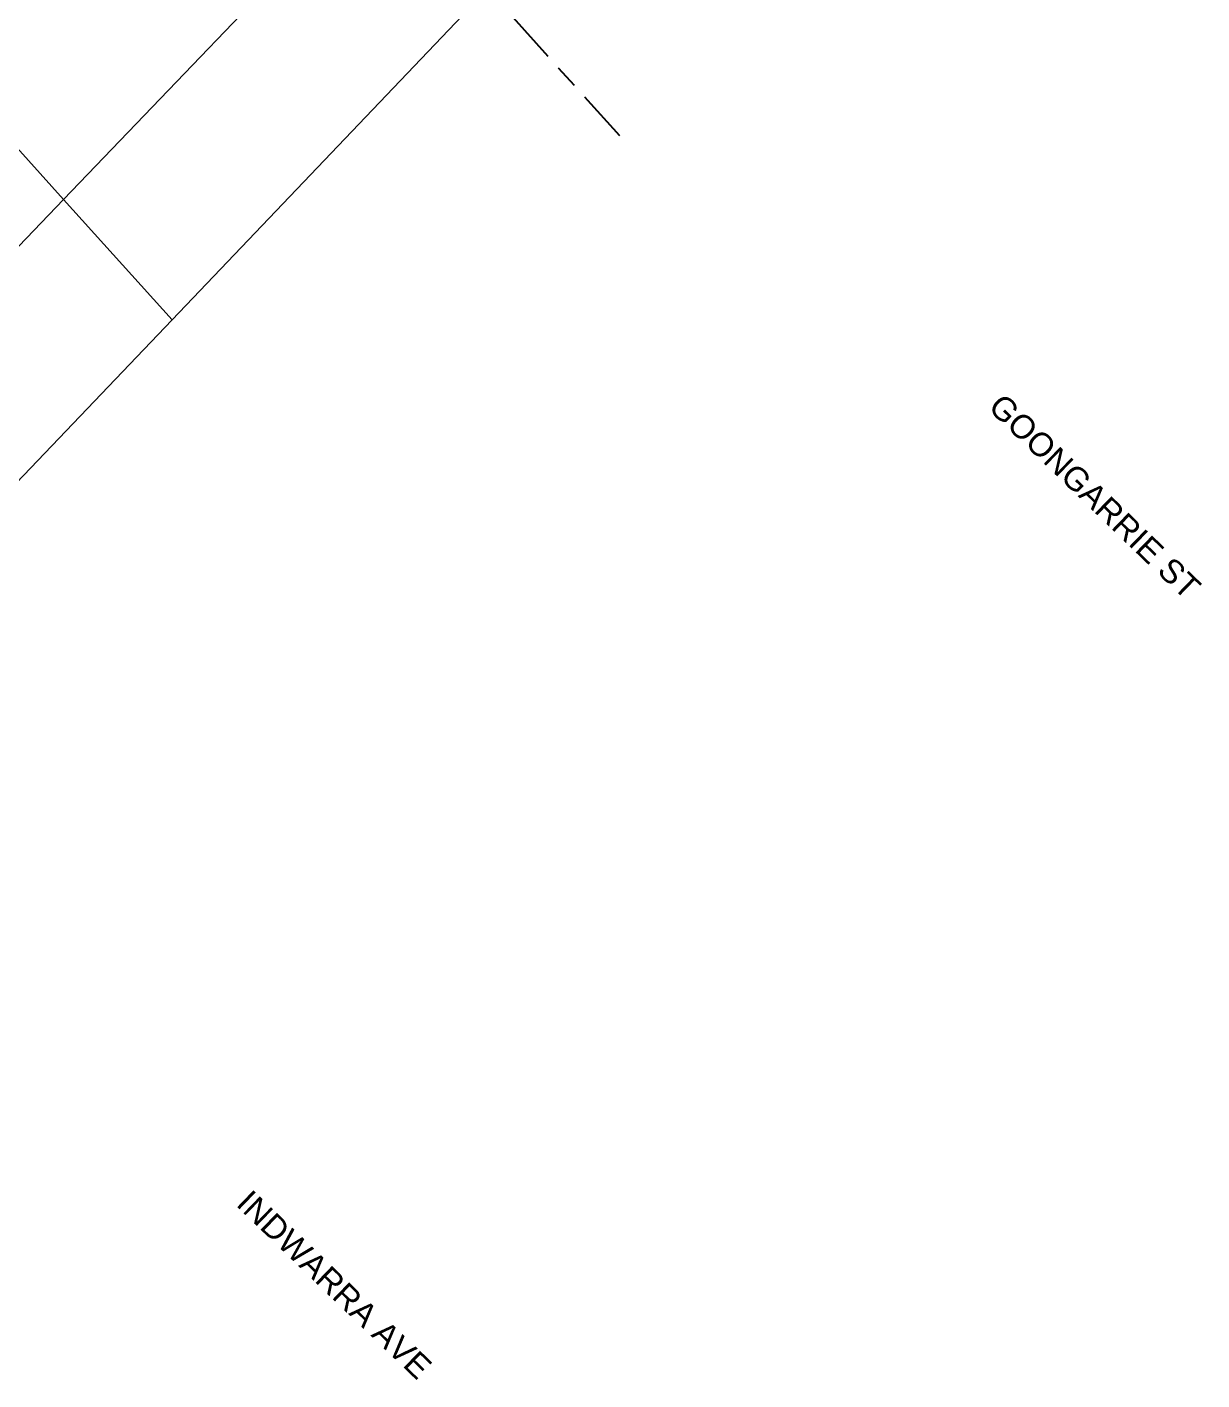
# Model space of a CAD drawing. Header units: metres. Extents: x -1 to 310379, y -2 to 6272124.
# Drawn here: x 309830 to 309920.1, y 6271227.4 to 6271331.1 of the extents above; entities that cross this region are included whole.
import ezdxf

# ---------------------------------------------------------------- set-up
doc = ezdxf.new("R2010")
doc.units = ezdxf.units.M
doc.linetypes.add('Cable Exist UG', pattern=[8.2, 4, -1.2, 1.8, -1.2])
doc.layers.add('_User_SL_Exist', color=7, linetype='Continuous')
doc.layers.add('Cadastre Land Parcels_SP_EXT', color=9, linetype='Continuous', lineweight=5)
doc.layers.add('Cadastre Roads_SP_EXT', color=9, linetype='Continuous', lineweight=5)
doc.styles.get("Standard").update_dxf_attribs({"font": 'arial.ttf'})

msp = doc.modelspace()

# ---------------------------------------------------------------- linework, layer by layer
at = {"layer": '_User_SL_Exist', "linetype": 'Cable Exist UG'}
msp.add_lwpolyline([(309875.47, 6271322.72), (309857.27, 6271342.92)], dxfattribs=at)
at = {"layer": 'Cadastre Land Parcels_SP_EXT', "linetype": 'Continuous'}
for points in [[(309855.69, 6271341.68), (309847.28, 6271350.99), (309823.9, 6271327.76), (309824.52, 6271327.07), (309832.84, 6271317.86), (309855.69, 6271341.68)], [(309863.96, 6271332.51), (309855.69, 6271341.68), (309832.84, 6271317.86), (309841.15, 6271308.64), (309863.96, 6271332.51)], [(309832.84, 6271317.86), (309824.52, 6271327.07), (309801.17, 6271303.84), (309810, 6271294.03), (309832.84, 6271317.86)], [(309841.15, 6271308.64), (309832.84, 6271317.86), (309810, 6271294.03), (309818.34, 6271284.77), (309841.15, 6271308.64)]]:
    msp.add_lwpolyline(points, close=True, dxfattribs=at)

# ---------------------------------------------------------------- texts
at = {"layer": 'Cadastre Roads_SP_EXT'}
for s, rotation, p in [('GOONGARRIE ST', 315.9689, (309903.62, 6271301.83)), ('INDWARRA AVE', 316.0549, (309845.98, 6271240.81))]:
    msp.add_text(s, height=1.8, rotation=rotation, dxfattribs=at).set_placement(p)

doc.saveas('drawing.dxf')
